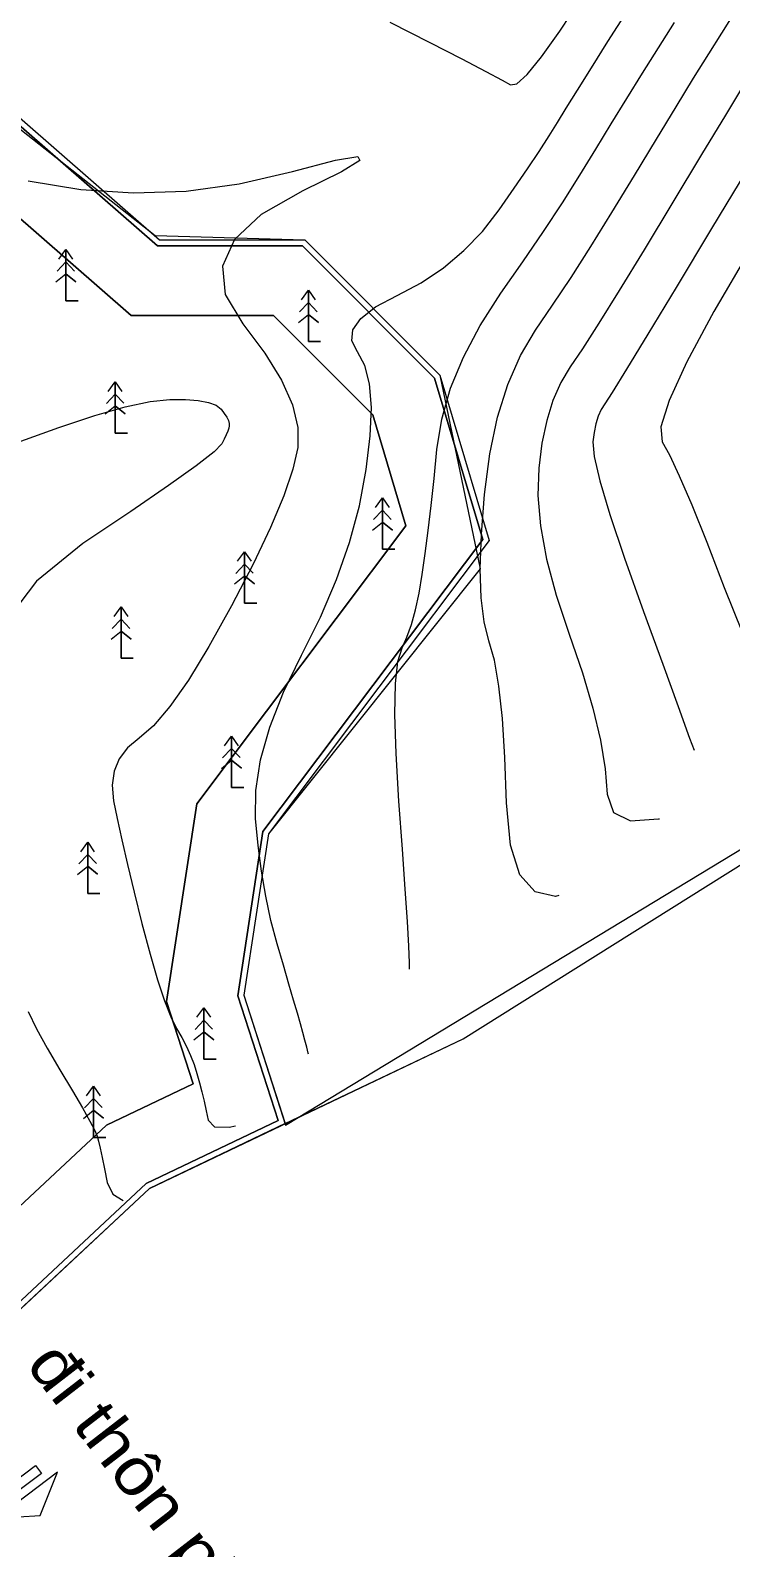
# Model space of a CAD drawing. Header units: metres. Extents: x 532950 to 537618, y 1849954 to 1853119.
# Drawn here: x 535624 to 535865, y 1850690 to 1851212 of the extents above; entities that cross this region are included whole.
import ezdxf

# ---------------------------------------------------------------- set-up
doc = ezdxf.new("R2010")
doc.units = ezdxf.units.M
doc.header["$LTSCALE"] = 3.1
for name, color, linetype, lineweight in [('16', 7, 'Continuous', 13), ('31', 7, 'Continuous', 13), ('44', 7, 'Continuous', 13), ('55', 7, 'Continuous', 13), ('58', 7, 'Continuous', 13), ('60', 7, 'Continuous', 13), ('63', 7, 'Continuous', 13)]:
    doc.layers.add(name, color=color, linetype=linetype, lineweight=lineweight)

msp = doc.modelspace()

# ---------------------------------------------------------------- linework, layer by layer
at = {"layer": '31'}
for points in [[(535599.8, 1850755), (535664.11, 1850815.09), (535709.55, 1850836.76), (535695.7, 1850879.75), (535704.35, 1850936.22), (535780.04, 1851036.81), (535763.47, 1851092.36), (535717.92, 1851137.92), (535668, 1851137.92), (535584.92, 1851210.36)], [(535584.92, 1851210.36), (535668, 1851137.92), (535717.92, 1851137.92), (535763.47, 1851092.36), (535780.04, 1851036.81), (535704.35, 1850936.22), (535695.7, 1850879.75), (535709.55, 1850836.76), (535664.11, 1850815.09), (535599.8, 1850755)], [(535602.62, 1850790.48), (535650.43, 1850835.16), (535680.27, 1850849.38), (535671.12, 1850877.78), (535681.54, 1850945.82), (535753.58, 1851041.56), (535742.21, 1851079.68), (535707.98, 1851113.92), (535659, 1851113.92), (535564.34, 1851196.45)], [(535564.34, 1851196.45), (535659, 1851113.92), (535707.98, 1851113.92), (535742.21, 1851079.68), (535753.58, 1851041.56), (535681.54, 1850945.82), (535671.12, 1850877.78), (535680.27, 1850849.38), (535650.43, 1850835.16), (535602.62, 1850790.48)]]:
    msp.add_lwpolyline(points, dxfattribs=at)
at = {"layer": '44'}
msp.add_lwpolyline([(535580.25, 1851244.42), (535586.75, 1851211.42), (535668.75, 1851139.92), (535718.75, 1851139.92), (535765.25, 1851093.42), (535782.25, 1851036.42), (535706.25, 1850935.42), (535697.75, 1850879.92), (535711.99, 1850835.71), (535773.25, 1850864.92), (535903.25, 1850946.42)], dxfattribs=at)
at = {"layer": '55'}
for p, q in [((535636.52, 1851136.59), (535636.52, 1851118.92)), ((535633.46, 1851129.15), (535636.52, 1851132.35)), ((535639.5, 1851129.21), (535636.52, 1851132.35)), ((535633.04, 1851125.52), (535636.52, 1851128.3)), ((535639.93, 1851125.53), (535636.52, 1851128.3)), ((535636.52, 1851118.92), (535640.72, 1851118.92)), ((535720.02, 1851122.59), (535720.02, 1851104.92)), ((535716.54, 1851111.52), (535720.02, 1851114.3)), ((535716.96, 1851115.15), (535720.02, 1851118.35)), ((535723, 1851115.21), (535720.02, 1851118.35)), ((535723.43, 1851111.53), (535720.02, 1851114.3)), ((535720.02, 1851104.92), (535724.22, 1851104.92)), ((535653.52, 1851091.09), (535653.52, 1851073.42)), ((535650.04, 1851080.02), (535653.52, 1851082.8)), ((535650.46, 1851083.65), (535653.52, 1851086.85)), ((535656.5, 1851083.71), (535653.52, 1851086.85)), ((535656.93, 1851080.03), (535653.52, 1851082.8)), ((535653.52, 1851073.42), (535657.72, 1851073.42)), ((535745.52, 1851051.09), (535745.52, 1851033.42)), ((535742.46, 1851043.65), (535745.52, 1851046.85)), ((535748.5, 1851043.71), (535745.52, 1851046.85)), ((535742.04, 1851040.02), (535745.52, 1851042.8)), ((535748.93, 1851040.03), (535745.52, 1851042.8)), ((535698.02, 1851032.59), (535698.02, 1851014.92)), ((535745.52, 1851033.42), (535749.72, 1851033.42)), ((535694.96, 1851025.15), (535698.02, 1851028.35)), ((535701, 1851025.21), (535698.02, 1851028.35)), ((535694.54, 1851021.52), (535698.02, 1851024.3)), ((535701.43, 1851021.53), (535698.02, 1851024.3)), ((535698.02, 1851014.92), (535702.22, 1851014.92)), ((535652.46, 1851006.15), (535655.52, 1851009.35)), ((535655.52, 1851013.59), (535655.52, 1850995.92)), ((535658.5, 1851006.21), (535655.52, 1851009.35)), ((535652.04, 1851002.52), (535655.52, 1851005.3)), ((535658.93, 1851002.53), (535655.52, 1851005.3)), ((535655.52, 1850995.92), (535659.72, 1850995.92)), ((535693.52, 1850969.09), (535693.52, 1850951.42)), ((535690.46, 1850961.65), (535693.52, 1850964.85)), ((535696.5, 1850961.71), (535693.52, 1850964.85)), ((535690.04, 1850958.02), (535693.52, 1850960.8)), ((535696.93, 1850958.03), (535693.52, 1850960.8)), ((535693.52, 1850951.42), (535697.72, 1850951.42)), ((535644.02, 1850932.59), (535644.02, 1850914.92)), ((535640.96, 1850925.15), (535644.02, 1850928.35)), ((535647, 1850925.21), (535644.02, 1850928.35)), ((535640.54, 1850921.52), (535644.02, 1850924.3)), ((535647.43, 1850921.53), (535644.02, 1850924.3)), ((535644.02, 1850914.92), (535648.22, 1850914.92)), ((535684.02, 1850875.59), (535684.02, 1850857.92)), ((535680.96, 1850868.15), (535684.02, 1850871.35)), ((535687, 1850868.21), (535684.02, 1850871.35)), ((535680.54, 1850864.52), (535684.02, 1850867.3)), ((535687.43, 1850864.53), (535684.02, 1850867.3)), ((535684.02, 1850857.92), (535688.22, 1850857.92)), ((535646.02, 1850848.59), (535646.02, 1850830.92)), ((535642.96, 1850841.15), (535646.02, 1850844.35)), ((535649, 1850841.21), (535646.02, 1850844.35)), ((535642.54, 1850837.52), (535646.02, 1850840.3)), ((535649.43, 1850837.53), (535646.02, 1850840.3)), ((535646.02, 1850830.92), (535650.22, 1850830.92))]:
    msp.add_line(p, q, dxfattribs=at)
for points in [[(535890.75, 1851425.42), (535873.75, 1851389.92), (535771.25, 1851398.92), (535730.25, 1851392.42), (535676.25, 1851366.42), (535720.75, 1851275.92), (535714.75, 1851255.42), (535661.75, 1851255.42), (535633.25, 1851300.92), (535580.25, 1851244.42), (535586.75, 1851211.42), (535668.75, 1851139.92), (535718.75, 1851139.92), (535765.25, 1851093.42), (535782.25, 1851036.42), (535706.25, 1850935.42), (535697.75, 1850879.92), (535712.15, 1850835.21)], [(535873.75, 1851389.92), (535771.25, 1851398.92), (535729.55, 1851394.42), (535675.54, 1851367.86), (535720.75, 1851275.92), (535714.75, 1851255.42), (535661.75, 1851255.42), (535633.25, 1851300.92), (535581.75, 1851243.92), (535587.02, 1851204.59), (535667.25, 1851141.42), (535718.75, 1851139.92), (535765.25, 1851093.42), (535779.19, 1851026.75), (535706.25, 1850935.42), (535697.75, 1850879.92), (535712.15, 1850835.21), (536162.74, 1851108.23)], [(535748.06, 1851214.88), (535761.78, 1851207.89), (535772.79, 1851202.23), (535781.09, 1851197.91), (535786.68, 1851194.93), (535789.56, 1851193.28), (535791.77, 1851193.69), (535795.33, 1851196.91), (535800.25, 1851202.93), (535806.53, 1851211.75), (535814.16, 1851223.37)], [(535720.01, 1850859.65), (535719.93, 1850860.01), (535719.44, 1850862.06), (535718.83, 1850864.42), (535718.1, 1850867.09), (535717.24, 1850870.07), (535716.2, 1850873.68), (535714.87, 1850878.25), (535713.28, 1850883.76), (535711.4, 1850890.22), (535709.25, 1850897.63), (535707.12, 1850905.66), (535705.32, 1850913.99), (535703.82, 1850922.6), (535702.65, 1850931.51), (535701.8, 1850940.71), (535701.88, 1850950.44), (535703.5, 1850960.92), (535706.67, 1850972.18), (535711.39, 1850984.19), (535717.66, 1850996.97), (535724.18, 1851010.05), (535729.67, 1851022.98), (535734.13, 1851035.77), (535737.55, 1851048.4), (535739.94, 1851060.89), (535741.32, 1851072.44), (535741.7, 1851082.26), (535741.08, 1851090.36), (535739.47, 1851096.73), (535736.86, 1851101.37), (535734.92, 1851105.18), (535735.32, 1851109.03), (535738.06, 1851112.92), (535743.14, 1851116.86), (535750.55, 1851120.84), (535758.83, 1851125.22), (535766.48, 1851130.35), (535773.51, 1851136.24), (535779.91, 1851142.88), (535785.69, 1851150.28), (535790.87, 1851157.7), (535795.46, 1851164.41), (535799.47, 1851170.42), (535802.9, 1851175.72), (535805.74, 1851180.32), (535808.75, 1851185.24), (535812.65, 1851191.53), (535817.46, 1851199.19), (535823.17, 1851208.21), (535829.78, 1851218.6)], [(535754.87, 1850888.86), (535754.78, 1850891.03), (535754.55, 1850896.81), (535754.08, 1850905.27), (535753.37, 1850916.42), (535752.41, 1850930.24), (535751.2, 1850946.75), (535750.18, 1850963.14), (535749.78, 1850976.61), (535749.99, 1850987.17), (535750.82, 1850994.82), (535752.27, 1850999.56), (535753.95, 1851003.19), (535755.48, 1851007.53), (535756.88, 1851012.57), (535758.12, 1851018.33), (535759.22, 1851024.79), (535760.25, 1851031.97), (535761.27, 1851039.85), (535762.28, 1851048.46), (535763.28, 1851057.77), (535764.28, 1851067.8), (535765.95, 1851078.26), (535768.99, 1851088.87), (535773.4, 1851099.62), (535779.17, 1851110.51), (535786.31, 1851121.55), (535793.87, 1851132.43), (535800.92, 1851142.83), (535807.46, 1851152.76), (535813.49, 1851162.21), (535819, 1851171.19), (535824.29, 1851179.93), (535829.64, 1851188.67), (535835.05, 1851197.39), (535840.52, 1851206.12), (535846.05, 1851214.84)], [(535806.29, 1850914.27), (535805.14, 1850913.91), (535798.04, 1850915.48), (535792.86, 1850921.38), (535789.59, 1850931.62), (535788.24, 1850946.19), (535787.69, 1850961.8), (535786.8, 1850975.18), (535785.59, 1850986.33), (535784.06, 1850995.25), (535782.19, 1851001.93), (535780.51, 1851008.4), (535779.51, 1851016.67), (535779.19, 1851026.75), (535779.56, 1851038.63), (535780.61, 1851052.33), (535782.43, 1851066.26), (535785.11, 1851078.89), (535788.63, 1851090.2), (535793, 1851100.2), (535798.22, 1851108.89), (535804.11, 1851117.44), (535810.45, 1851127.03), (535817.26, 1851137.67), (535824.53, 1851149.35), (535832.26, 1851162.07), (535839.84, 1851174.62), (535846.63, 1851185.8), (535852.64, 1851195.6), (535857.87, 1851204.03), (535862.32, 1851211.07), (535866.57, 1851217.9)], [(535870.23, 1851193.81), (535863.62, 1851182.93), (535855.38, 1851169.31), (535845.52, 1851152.94), (535835.57, 1851136.48), (535827.05, 1851122.57), (535819.98, 1851111.23), (535814.34, 1851102.45), (535810.14, 1851096.22), (535806.92, 1851090.87), (535804.23, 1851084.71), (535802.06, 1851077.75), (535800.42, 1851069.97), (535799.3, 1851061.39), (535799.03, 1851051.91), (535799.95, 1851041.45), (535802.05, 1851030.01), (535805.33, 1851017.59), (535809.8, 1851004.19), (535814.37, 1850990.88), (535817.97, 1850978.72), (535820.6, 1850967.7), (535822.25, 1850957.84), (535822.92, 1850949.13), (535825.02, 1850942.76), (535830.91, 1850939.91), (535840.6, 1850940.58), (535840.86, 1850940.66)], [(535623.52, 1851160.33), (535641.6, 1851157.31), (535659.74, 1851156.12), (535677.93, 1851156.75), (535696.18, 1851159.21), (535714.48, 1851163.49), (535729.28, 1851167.39), (535737.04, 1851168.66), (535737.77, 1851167.33), (535731.45, 1851163.38), (535718.09, 1851156.82), (535703.76, 1851148.69), (535694.52, 1851140.04), (535690.38, 1851130.88), (535691.32, 1851121.2), (535697.37, 1851111), (535705, 1851100.94), (535710.71, 1851091.65), (535714.51, 1851083.13), (535716.39, 1851075.39), (535716.36, 1851068.42), (535714.65, 1851060.98), (535711.51, 1851051.81), (535706.94, 1851040.91), (535700.95, 1851028.29), (535693.52, 1851013.94), (535685.74, 1850999.94), (535678.67, 1850988.39), (535672.31, 1850979.27), (535666.67, 1850972.6), (535661.75, 1850968.37), (535657.74, 1850965.1), (535654.85, 1850961.31), (535653.09, 1850957.01), (535652.44, 1850952.2), (535652.91, 1850946.87), (535654.13, 1850940.71), (535655.72, 1850933.4), (535657.68, 1850924.94), (535660, 1850915.34), (535662.7, 1850904.59), (535665.48, 1850894.08), (535668.07, 1850885.22), (535670.46, 1850878), (535672.65, 1850872.42), (535674.64, 1850868.48), (535676.43, 1850865.36), (535678.03, 1850862.24), (535679.43, 1850859.13), (535680.62, 1850856.02), (535681.63, 1850852.91), (535682.5, 1850849.78), (535683.33, 1850846.61), (535684.11, 1850843.41), (535684.84, 1850840.16), (535685.52, 1850836.88), (535687.64, 1850834.62), (535692.68, 1850834.44), (535694.86, 1850834.96)], [(535870.93, 1851164), (535858.78, 1851143.82), (535846.61, 1851123.61), (535836.85, 1851107.48), (535829.5, 1851095.43), (535824.57, 1851087.45), (535822.06, 1851083.56), (535820.85, 1851081.54), (535819.83, 1851079.23), (535819.02, 1851076.6), (535818.4, 1851073.68), (535817.98, 1851070.45), (535818.41, 1851065.41), (535820.37, 1851057.04), (535823.85, 1851045.36), (535828.85, 1851030.35), (535835.38, 1851012.02), (535842, 1850993.86), (535847.3, 1850979.33), (535851.28, 1850968.46), (535852.82, 1850964.26)], [(535634.09, 1851133.3), (535636.52, 1851136.59), (535638.79, 1851133.3)], [(535634.09, 1851133.3), (535636.52, 1851136.59), (535638.79, 1851133.3)], [(535640.72, 1851118.92), (535636.52, 1851118.92), (535636.52, 1851136.59)], [(535872.1, 1851136.65), (535859.58, 1851115.27), (535850.29, 1851097.96), (535844.24, 1851084.71), (535841.42, 1851075.54), (535841.84, 1851070.44), (535844.33, 1851065.98), (535847.71, 1851058.73), (535851.99, 1851048.7), (535857.16, 1851035.87), (535863.22, 1851020.26), (535869.33, 1851004.91), (535874.65, 1850992.89), (535879.17, 1850984.18), (535882.9, 1850978.78), (535885.83, 1850976.71), (535889.45, 1850977.18)], [(535633.46, 1851129.15), (535636.52, 1851132.35), (535639.5, 1851129.21)], [(535633.04, 1851125.52), (535636.52, 1851128.3), (535639.93, 1851125.53)], [(535717.59, 1851119.3), (535720.02, 1851122.59), (535722.29, 1851119.3)], [(535717.59, 1851119.3), (535720.02, 1851122.59), (535722.29, 1851119.3)], [(535724.22, 1851104.92), (535720.02, 1851104.92), (535720.02, 1851122.59)], [(535716.54, 1851111.52), (535720.02, 1851114.3), (535723.43, 1851111.53)], [(535716.96, 1851115.15), (535720.02, 1851118.35), (535723, 1851115.21)], [(535651.09, 1851087.8), (535653.52, 1851091.09), (535655.79, 1851087.8)], [(535651.09, 1851087.8), (535653.52, 1851091.09), (535655.79, 1851087.8)], [(535657.72, 1851073.42), (535653.52, 1851073.42), (535653.52, 1851091.09)], [(535619.71, 1851070.19), (535634.01, 1851075.4), (535646.42, 1851079.49), (535656.93, 1851082.46), (535665.56, 1851084.31), (535672.29, 1851085.04), (535677.63, 1851085.04), (535682.06, 1851084.7), (535685.58, 1851084.02), (535688.2, 1851083), (535689.91, 1851081.64), (535691.03, 1851080.19), (535691.87, 1851078.9), (535692.44, 1851077.76), (535692.74, 1851076.78), (535692.77, 1851075.95), (535692.57, 1851075.11), (535692.22, 1851074.07), (535691.7, 1851072.83), (535691.02, 1851071.4), (535690.17, 1851069.77), (535687.52, 1851067.01), (535681.41, 1851062.2), (535671.84, 1851055.34), (535658.82, 1851046.41), (535642.34, 1851035.43), (535626.36, 1851022.4), (535614.85, 1851007.31)], [(535650.04, 1851080.02), (535653.52, 1851082.8), (535656.93, 1851080.03)], [(535650.46, 1851083.65), (535653.52, 1851086.85), (535656.5, 1851083.71)], [(535743.09, 1851047.8), (535745.52, 1851051.09), (535747.79, 1851047.8)], [(535743.09, 1851047.8), (535745.52, 1851051.09), (535747.79, 1851047.8)], [(535749.72, 1851033.42), (535745.52, 1851033.42), (535745.52, 1851051.09)], [(535742.46, 1851043.65), (535745.52, 1851046.85), (535748.5, 1851043.71)], [(535742.04, 1851040.02), (535745.52, 1851042.8), (535748.93, 1851040.03)], [(535695.59, 1851029.3), (535698.02, 1851032.59), (535700.29, 1851029.3)], [(535695.59, 1851029.3), (535698.02, 1851032.59), (535700.29, 1851029.3)], [(535702.22, 1851014.92), (535698.02, 1851014.92), (535698.02, 1851032.59)], [(535694.96, 1851025.15), (535698.02, 1851028.35), (535701, 1851025.21)], [(535694.54, 1851021.52), (535698.02, 1851024.3), (535701.43, 1851021.53)], [(535652.46, 1851006.15), (535655.52, 1851009.35), (535658.5, 1851006.21)], [(535653.09, 1851010.3), (535655.52, 1851013.59), (535657.79, 1851010.3)], [(535653.09, 1851010.3), (535655.52, 1851013.59), (535657.79, 1851010.3)], [(535659.72, 1850995.92), (535655.52, 1850995.92), (535655.52, 1851013.59)], [(535652.04, 1851002.52), (535655.52, 1851005.3), (535658.93, 1851002.53)], [(535691.09, 1850965.8), (535693.52, 1850969.09), (535695.79, 1850965.8)], [(535691.09, 1850965.8), (535693.52, 1850969.09), (535695.79, 1850965.8)], [(535697.72, 1850951.42), (535693.52, 1850951.42), (535693.52, 1850969.09)], [(535690.46, 1850961.65), (535693.52, 1850964.85), (535696.5, 1850961.71)], [(535690.04, 1850958.02), (535693.52, 1850960.8), (535696.93, 1850958.03)], [(535641.59, 1850929.3), (535644.02, 1850932.59), (535646.29, 1850929.3)], [(535641.59, 1850929.3), (535644.02, 1850932.59), (535646.29, 1850929.3)], [(535648.22, 1850914.92), (535644.02, 1850914.92), (535644.02, 1850932.59)], [(535640.96, 1850925.15), (535644.02, 1850928.35), (535647, 1850925.21)], [(535640.54, 1850921.52), (535644.02, 1850924.3), (535647.43, 1850921.53)], [(535623.54, 1850874.3), (535626.43, 1850868.37), (535630.06, 1850861.67), (535634.44, 1850854.22), (535638.76, 1850847.04), (535642.2, 1850841.16), (535644.77, 1850836.59), (535646.46, 1850833.32), (535647.28, 1850831.34), (535647.73, 1850829.65), (535648.29, 1850827.22), (535648.98, 1850824.05), (535649.8, 1850820.14), (535650.73, 1850815.49), (535652.61, 1850811.42), (535656.24, 1850809.27)], [(535681.59, 1850872.3), (535684.02, 1850875.59), (535686.29, 1850872.3)], [(535681.59, 1850872.3), (535684.02, 1850875.59), (535686.29, 1850872.3)], [(535688.22, 1850857.92), (535684.02, 1850857.92), (535684.02, 1850875.59)], [(535680.96, 1850868.15), (535684.02, 1850871.35), (535687, 1850868.21)], [(535680.54, 1850864.52), (535684.02, 1850867.3), (535687.43, 1850864.53)], [(535643.59, 1850845.3), (535646.02, 1850848.59), (535648.29, 1850845.3)], [(535643.59, 1850845.3), (535646.02, 1850848.59), (535648.29, 1850845.3)], [(535650.22, 1850830.92), (535646.02, 1850830.92), (535646.02, 1850848.59)], [(535642.96, 1850841.15), (535646.02, 1850844.35), (535649, 1850841.21)], [(535642.54, 1850837.52), (535646.02, 1850840.3), (535649.43, 1850837.53)]]:
    msp.add_lwpolyline(points, dxfattribs=at)
at = {"layer": '58'}
for points in [[(535580.21, 1851244.38), (535586.75, 1851211.42), (535668.75, 1851139.92), (535718.75, 1851139.92), (535765.25, 1851093.42), (535782.25, 1851036.42), (535706.25, 1850935.42), (535697.75, 1850879.92), (535711.99, 1850835.71), (535665.25, 1850813.42), (535599.56, 1850752.04), (535579.85, 1850777.4)], [(535580.25, 1851244.42), (535586.75, 1851211.42), (535668.75, 1851139.92), (535718.75, 1851139.92), (535765.25, 1851093.42), (535782.25, 1851036.42), (535706.25, 1850935.42), (535697.75, 1850879.92), (535711.99, 1850835.71), (535773.25, 1850864.92), (535903.25, 1850946.42)]]:
    msp.add_lwpolyline(points, dxfattribs=at)
at = {"layer": '60'}
msp.add_lwpolyline([(536154.15, 1851837.6), (534610.33, 1852284.53), (534600.32, 1852290.54), (534590.7, 1852288.94), (534492.17, 1852324.08), (534334.23, 1852264.06), (534331.47, 1852261.17), (534130.25, 1851934.92), (533977.25, 1851648.42), (533635.8, 1851349.93), (533873.15, 1850873.11), (533992.13, 1850668.54), (534105.12, 1850436.64), (534145.62, 1850408.51), (534298.25, 1850375.42), (534676.75, 1850366.42), (535302.13, 1850496.65), (535596.71, 1850749.44), (535598.07, 1850750.64), (535665.25, 1850813.42), (535773.25, 1850864.92), (535903.25, 1850946.42)], dxfattribs=at)
at = {"layer": '63'}
for points in [[(535613.61, 1850708.7), (535625.99, 1850718.04), (535628.09, 1850715.24), (535615.72, 1850705.91)], [(535633.55, 1850715.66), (535612.55, 1850699.82), (535627.66, 1850700.85)]]:
    msp.add_lwpolyline(points, close=True, dxfattribs=at)

# ---------------------------------------------------------------- texts
at = {"layer": '16', "width": 1.15}
msp.add_text('đi thôn phùng lâm', height=16, rotation=307.666, dxfattribs=at).set_placement((535622.45, 1850752.65))

doc.saveas('drawing.dxf')
